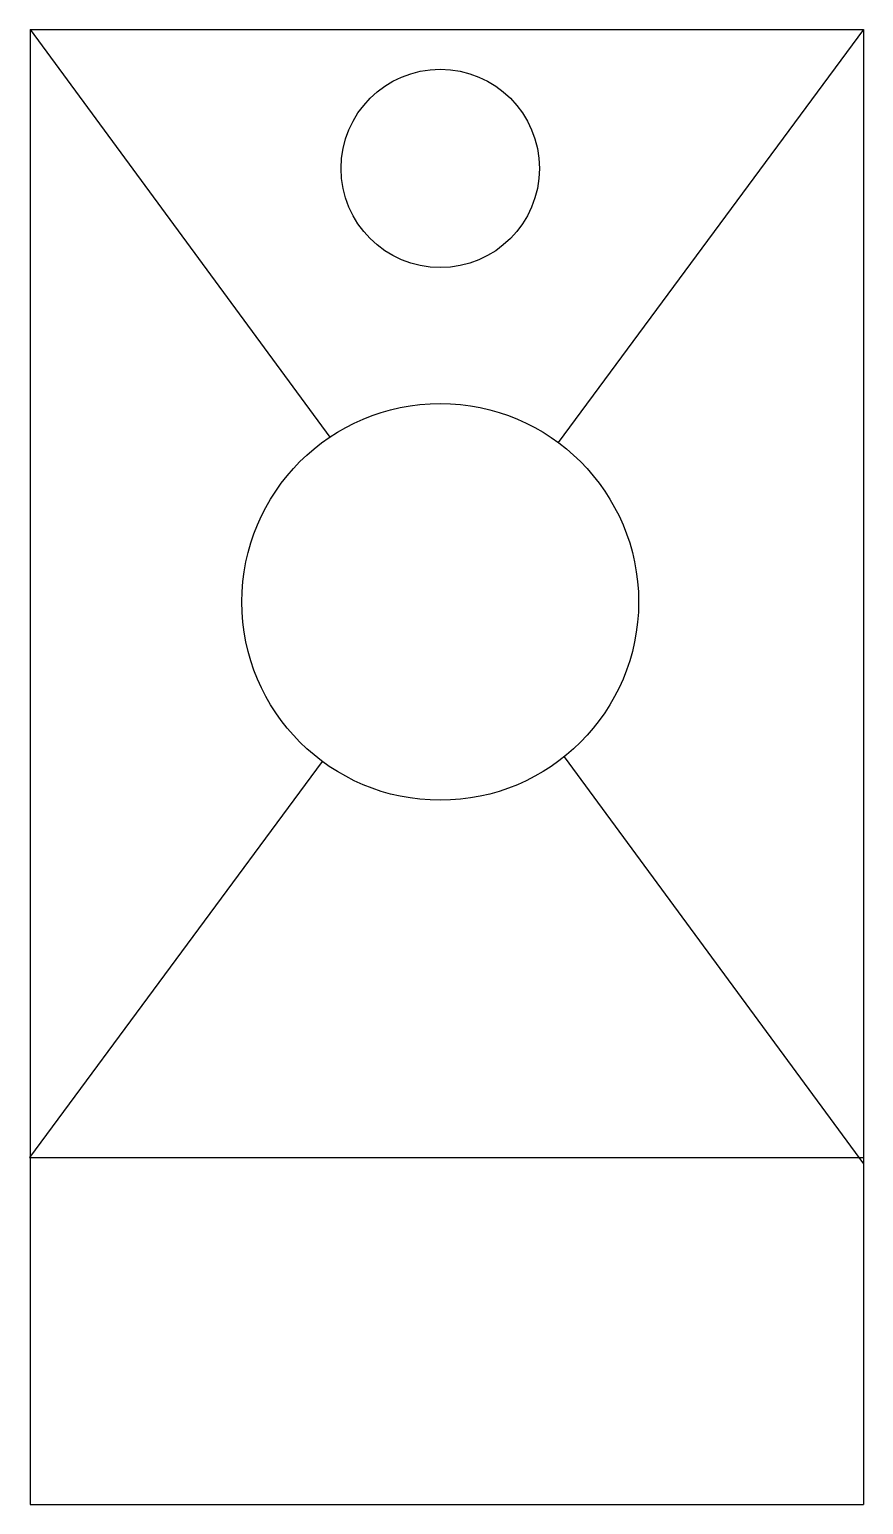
# Model space of a CAD drawing. Header units: inches. Extents: x 324.2 to 341, y 266.2 to 295.9.
import ezdxf

# ---------------------------------------------------------------- set-up
doc = ezdxf.new("R2010")
doc.units = ezdxf.units.IN
doc.header["$MEASUREMENT"] = 0
doc.layers.add('A-101-Floorplan-1st-floor', color=7, linetype='Continuous', lineweight=9)

msp = doc.modelspace()

# ---------------------------------------------------------------- linework, layer by layer
at = {"layer": 'A-101-Floorplan-1st-floor', "lineweight": -3}
for p, q in [((324.237, 295.926), (330.276, 287.703)), ((324.237, 295.926), (341.04, 295.926)), ((324.237, 295.926), (324.237, 266.179)), ((341.04, 295.926), (334.883, 287.598)), ((341.04, 295.926), (341.04, 266.179)), ((330.127, 281.165), (324.223, 273.179)), ((335.007, 281.261), (341.04, 273.047)), ((324.223, 273.179), (341.04, 273.179)), ((324.237, 266.179), (341.04, 266.179))]:
    msp.add_line(p, q, dxfattribs=at)
for centre, radius in [((332.505, 293.124), 2), ((332.505, 284.382), 4)]:
    msp.add_circle(centre, radius, dxfattribs=at)

doc.saveas('drawing.dxf')
